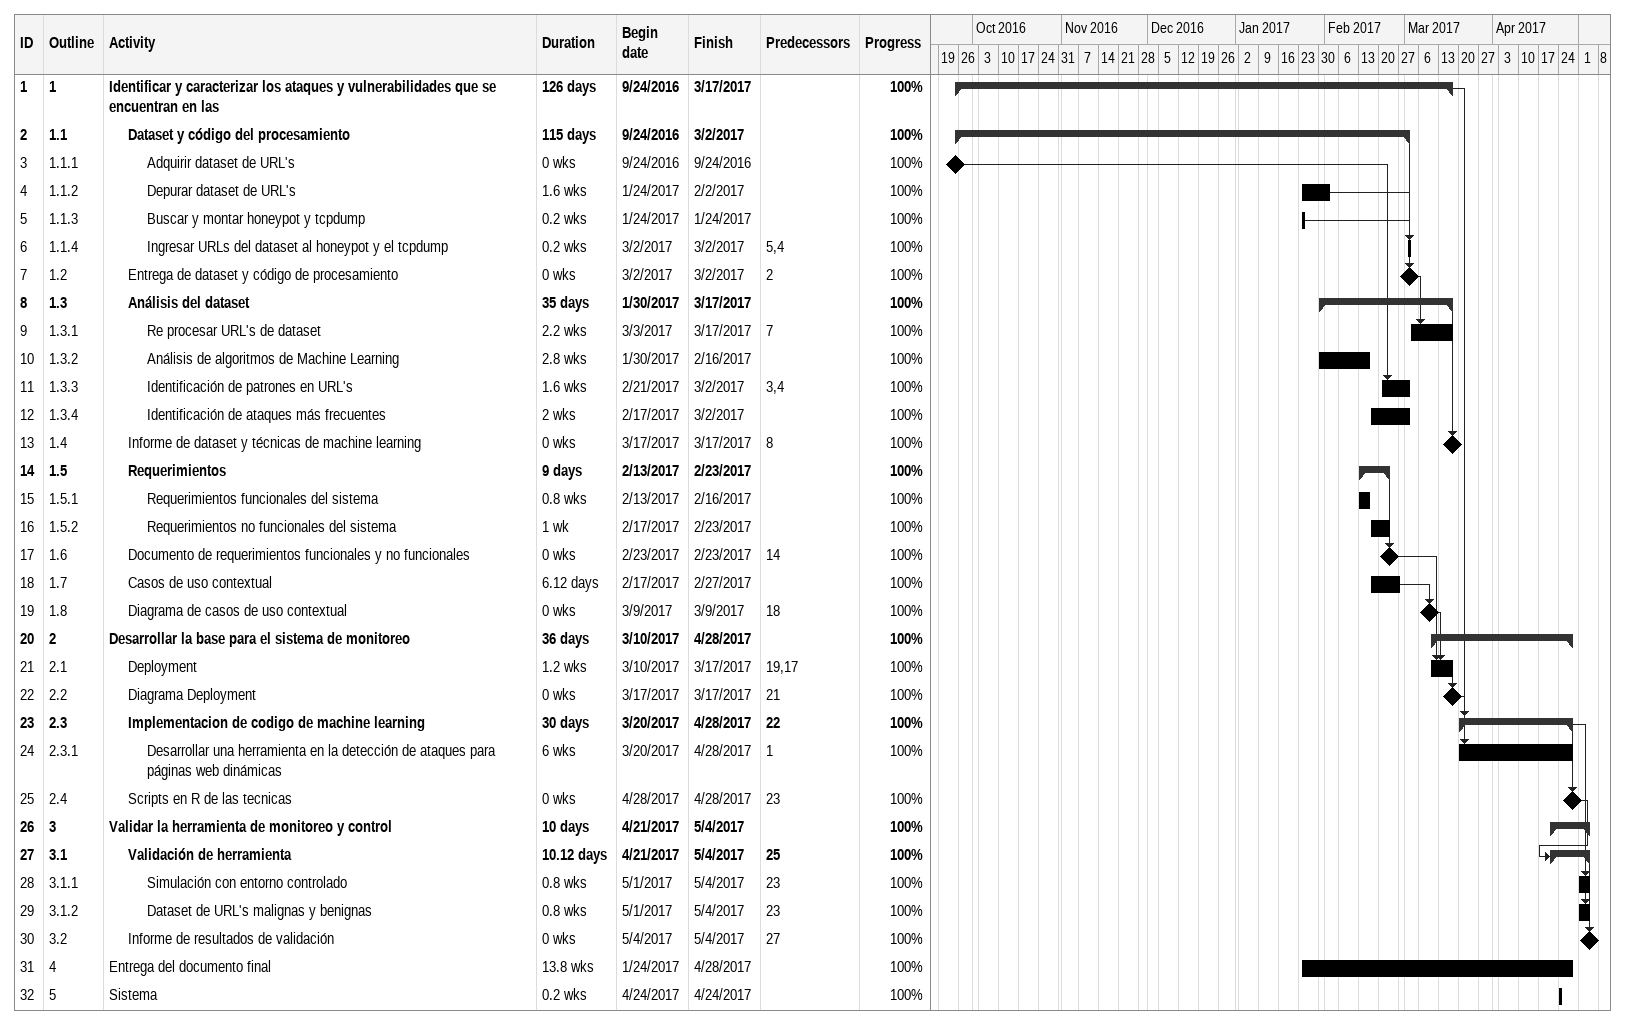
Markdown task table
| ID | WBS | Task | Duration | Start | Finish | Predecessors | % complete |
|---|---|---|---|---|---|---|---|
| 1 | 1 | **Identificar y caracterizar los ataques y vulnerabilidades que se encuentran en las** | 126d | 2016-09-24 | 2017-03-17 |  | 100 |
| 2 | 1.1 | **Dataset y código del procesamiento** | 115d | 2016-09-24 | 2017-03-02 |  | 100 |
| 3 | 1.1.1 | Adquirir dataset de URL's | 0w | 2016-09-24 | 2016-09-24 |  | 100 |
| 4 | 1.1.2 | Depurar dataset de URL's | 1.6w | 2017-01-24 | 2017-02-02 |  | 100 |
| 5 | 1.1.3 | Buscar y montar honeypot y tcpdump | 0.2w | 2017-01-24 | 2017-01-24 |  | 100 |
| 6 | 1.1.4 | Ingresar URLs del dataset al honeypot y el tcpdump | 0.2w | 2017-03-02 | 2017-03-02 | 5, 4 | 100 |
| 7 | 1.2 | Entrega de dataset y código de procesamiento | 0w | 2017-03-02 | 2017-03-02 | 2 | 100 |
| 8 | 1.3 | **Análisis del dataset** | 35d | 2017-01-30 | 2017-03-17 |  | 100 |
| 9 | 1.3.1 | Re procesar URL's de dataset | 2.2w | 2017-03-03 | 2017-03-17 | 7 | 100 |
| 10 | 1.3.2 | Análisis de algoritmos de Machine Learning | 2.8w | 2017-01-30 | 2017-02-16 |  | 100 |
| 11 | 1.3.3 | Identificación de patrones en URL's | 1.6w | 2017-02-21 | 2017-03-02 | 3, 4 | 100 |
| 12 | 1.3.4 | Identificación de ataques más frecuentes | 2w | 2017-02-17 | 2017-03-02 |  | 100 |
| 13 | 1.4 | Informe de dataset y técnicas de machine learning | 0w | 2017-03-17 | 2017-03-17 | 8 | 100 |
| 14 | 1.5 | **Requerimientos** | 9d | 2017-02-13 | 2017-02-23 |  | 100 |
| 15 | 1.5.1 | Requerimientos funcionales del sistema | 0.8w | 2017-02-13 | 2017-02-16 |  | 100 |
| 16 | 1.5.2 | Requerimientos no funcionales del sistema | 1w | 2017-02-17 | 2017-02-23 |  | 100 |
| 17 | 1.6 | Documento de requerimientos funcionales y no funcionales | 0w | 2017-02-23 | 2017-02-23 | 14 | 100 |
| 18 | 1.7 | Casos de uso contextual | 6.12d | 2017-02-17 | 2017-02-27 |  | 100 |
| 19 | 1.8 | Diagrama de casos de uso contextual | 0w | 2017-03-09 | 2017-03-09 | 18 | 100 |
| 20 | 2 | **Desarrollar la base para el sistema de monitoreo** | 36d | 2017-03-10 | 2017-04-28 |  | 100 |
| 21 | 2.1 | Deployment | 1.2w | 2017-03-10 | 2017-03-17 | 19, 17 | 100 |
| 22 | 2.2 | Diagrama Deployment | 0w | 2017-03-17 | 2017-03-17 | 21 | 100 |
| 23 | 2.3 | **Implementacion de codigo de machine learning** | 30d | 2017-03-20 | 2017-04-28 | 22 | 100 |
| 24 | 2.3.1 | Desarrollar una herramienta en la detección de ataques para páginas web dinámicas | 6w | 2017-03-20 | 2017-04-28 | 1 | 100 |
| 25 | 2.4 | Scripts en R de las tecnicas | 0w | 2017-04-28 | 2017-04-28 | 23 | 100 |
| 26 | 3 | **Validar la herramienta de monitoreo y control** | 10d | 2017-04-21 | 2017-05-04 |  | 100 |
| 27 | 3.1 | **Validación de herramienta** | 10.12d | 2017-04-21 | 2017-05-04 | 25 | 100 |
| 28 | 3.1.1 | Simulación con entorno controlado | 0.8w | 2017-05-01 | 2017-05-04 | 23 | 100 |
| 29 | 3.1.2 | Dataset de URL's malignas y benignas | 0.8w | 2017-05-01 | 2017-05-04 | 23 | 100 |
| 30 | 3.2 | Informe de resultados de validación | 0w | 2017-05-04 | 2017-05-04 | 27 | 100 |
| 31 | 4 | Entrega del documento final | 13.8w | 2017-01-24 | 2017-04-28 |  | 100 |
| 32 | 5 | Sistema | 0.2w | 2017-04-24 | 2017-04-24 |  | 100 |
